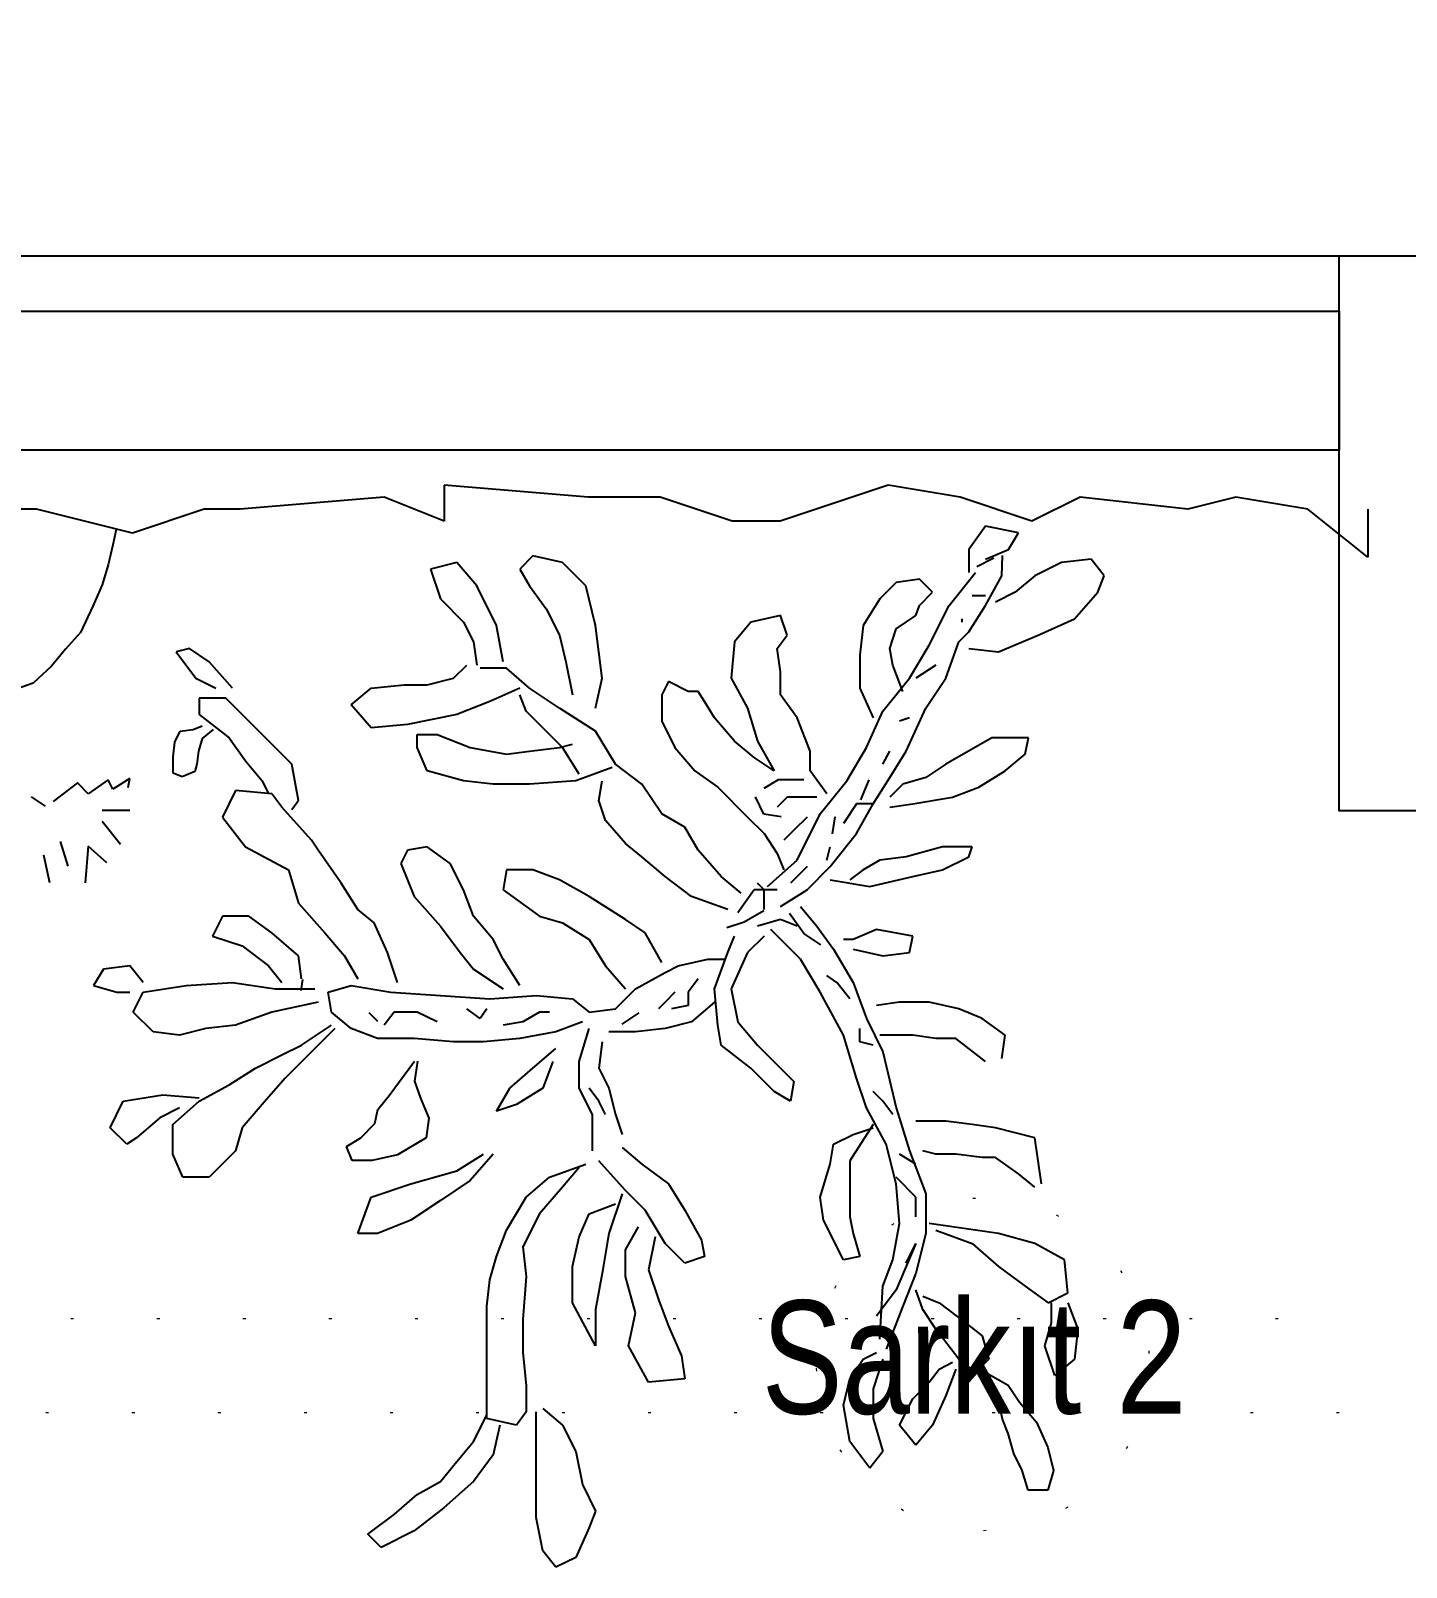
# Model space of a CAD drawing. Header units: millimetres. Extents: x 7687 to 15428, y -715 to 4028.
# Drawn here: x 8505.8 to 8555.4, y 1043.9 to 1099.2 of the extents above; entities that cross this region are included whole.
import ezdxf

# ---------------------------------------------------------------- set-up
doc = ezdxf.new("R2010")
doc.units = ezdxf.units.MM
for name, pattern in [('14.022_CEKIRDEKLER_SAFTLAR_+51.00$0$ACAD_ISO07W100', [3, 0, -3]), ('ACAD_ISO07W100', [3, 0, -3]), ('CONTINUA', [0])]:
    doc.linetypes.add(name, pattern=pattern)
doc.layers.add('0-MOBIL', color=3, linetype='CONTINUA')
doc.layers.add('YAZI', color=121, linetype='Continuous')
doc.layers.add('Sarkıt Ayd.', color=50, linetype='ACAD_ISO07W100', lineweight=0)
doc.styles.add('OTEL AKSARAY', font='', dxfattribs={"width": 0.8})
doc.styles.get('OTEL AKSARAY').set_extended_font_data('FrankRuehl')

# ---------------------------------------------------------------- blocks, each defined once
blk = doc.blocks.new('fdgfff')
at = {"color": 67, "true_color": 0x727430}
for p, q in [((50510.8731, 5720.984), (50510.8837, 5721.008)), ((50510.8837, 5721.008), (50510.8997, 5721.016)), ((50510.8997, 5721.016), (50510.9103, 5721.0026)), ((50510.9103, 5721.0026), (50510.9156, 5720.976)), ((50511.014, 5720.9867), (50511.0406, 5721)), ((50511.0406, 5721), (50511.0513, 5720.9893)), ((50510.8678, 5720.9707), (50510.8731, 5720.984)), ((50510.9901, 5720.968), (50511.014, 5720.9867)), ((50511.0513, 5720.9893), (50511.03, 5720.9734)), ((50510.8784, 5720.9494), (50510.8678, 5720.9707)), ((50510.9156, 5720.976), (50510.9156, 5720.9574)), ((50510.9662, 5720.9468), (50510.9901, 5720.968)), ((50511.03, 5720.9734), (50511.0114, 5720.9574)), ((50510.9156, 5720.9574), (50510.9156, 5720.9361)), ((50511.0114, 5720.9574), (50510.9928, 5720.9468)), ((50510.499, 5720.9379), (50510.5036, 5720.9539)), ((50510.5036, 5720.9539), (50510.5196, 5720.9539)), ((50510.5196, 5720.9539), (50510.5242, 5720.9379)), ((50510.8837, 5720.9228), (50510.8784, 5720.9494)), ((50510.9502, 5720.9255), (50510.9662, 5720.9468)), ((50510.9928, 5720.9468), (50510.9795, 5720.9308)), ((50510.5036, 5720.9196), (50510.499, 5720.9379)), ((50510.5242, 5720.9379), (50510.531, 5720.9242)), ((50510.6364, 5720.9228), (50510.647, 5720.9361)), ((50510.647, 5720.9361), (50510.663, 5720.9148)), ((50510.9156, 5720.9361), (50510.9156, 5720.9122)), ((50510.9795, 5720.9308), (50510.9662, 5720.9148)), ((50510.5127, 5720.899), (50510.5036, 5720.9196)), ((50510.531, 5720.9242), (50510.5356, 5720.9081)), ((50510.6443, 5720.8962), (50510.6364, 5720.9228)), ((50510.8944, 5720.9015), (50510.8837, 5720.9228)), ((50510.9449, 5720.9015), (50510.9502, 5720.9255)), ((50510.5356, 5720.9081), (50510.5402, 5720.8967)), ((50510.5965, 5720.9015), (50510.6098, 5720.9175)), ((50510.6098, 5720.9175), (50510.6231, 5720.9015)), ((50510.663, 5720.9148), (50510.6683, 5720.8855)), ((50510.9156, 5720.9122), (50510.9156, 5720.8909)), ((50510.9662, 5720.9148), (50510.9555, 5720.8935)), ((50510.5265, 5720.883), (50510.5127, 5720.899)), ((50510.5402, 5720.8967), (50510.5425, 5720.8853)), ((50510.5858, 5720.8776), (50510.5965, 5720.9015)), ((50510.6231, 5720.9015), (50510.6124, 5720.8802)), ((50510.6443, 5720.8722), (50510.6443, 5720.8962)), ((50510.9103, 5720.8882), (50510.8944, 5720.9015)), ((50510.9236, 5720.8909), (50510.9316, 5720.9015)), ((50510.9316, 5720.9015), (50510.9555, 5720.8962)), ((50510.9555, 5720.8962), (50510.9555, 5720.8696)), ((50510.5356, 5720.8692), (50510.5265, 5720.883)), ((50510.5425, 5720.8853), (50510.547, 5720.8738)), ((50510.6683, 5720.8855), (50510.663, 5720.8642)), ((50510.9236, 5720.8696), (50510.9236, 5720.8909)), ((50510.5516, 5720.8601), (50510.5356, 5720.8692)), ((50510.547, 5720.8738), (50510.5493, 5720.8692)), ((50510.5778, 5720.8563), (50510.5858, 5720.8776)), ((50510.6124, 5720.8802), (50510.5991, 5720.8669)), ((50510.6364, 5720.8483), (50510.6443, 5720.8722)), ((50510.9263, 5720.843), (50510.9236, 5720.8696)), ((50510.9555, 5720.8696), (50510.9555, 5720.8403)), ((50510.4821, 5720.8483), (50510.498, 5720.8616)), ((50510.498, 5720.8616), (50510.506, 5720.8376)), ((50510.5512, 5720.8483), (50510.5619, 5720.8589)), ((50510.5619, 5720.8589), (50510.5752, 5720.8483)), ((50510.5911, 5720.8563), (50510.5805, 5720.8509)), ((50510.5991, 5720.8669), (50510.5911, 5720.8563)), ((50510.663, 5720.8642), (50510.6523, 5720.8483)), ((50510.7959, 5720.8642), (50510.8252, 5720.8669)), ((50510.7986, 5720.8456), (50510.7959, 5720.8642)), ((50510.8252, 5720.8669), (50510.8412, 5720.8376)), ((50510.4794, 5720.8243), (50510.4821, 5720.8483)), ((50510.5566, 5720.8296), (50510.5512, 5720.8483)), ((50510.5752, 5720.8483), (50510.5938, 5720.8243)), ((50510.6523, 5720.8483), (50510.6417, 5720.843)), ((50510.8092, 5720.8217), (50510.7986, 5720.8456)), ((50510.506, 5720.8376), (50510.5007, 5720.819)), ((50510.6204, 5720.8057), (50510.6337, 5720.8403)), ((50510.639, 5720.8323), (50510.6364, 5720.7897)), ((50510.8412, 5720.8376), (50510.8358, 5720.811)), ((50510.8678, 5720.8376), (50510.8864, 5720.803)), ((50510.8678, 5720.8084), (50510.8678, 5720.8376)), ((50510.9263, 5720.8163), (50510.9263, 5720.843)), ((50510.9555, 5720.8403), (50510.9555, 5720.8057)), ((50510.4874, 5720.803), (50510.4794, 5720.8243)), ((50510.5007, 5720.819), (50510.5007, 5720.803)), ((50510.5699, 5720.819), (50510.5566, 5720.8296)), ((50510.5911, 5720.803), (50510.5699, 5720.819)), ((50510.5938, 5720.8243), (50510.6044, 5720.8084)), ((50510.8172, 5720.8004), (50510.8092, 5720.8217)), ((50510.6044, 5720.8084), (50510.6098, 5720.7924)), ((50510.6257, 5720.7924), (50510.6417, 5720.8137)), ((50510.8358, 5720.811), (50510.8438, 5720.7817)), ((50510.8624, 5720.7791), (50510.8678, 5720.8084)), ((50510.9236, 5720.7817), (50510.9263, 5720.8163)), ((50510.5034, 5720.803), (50510.4874, 5720.795)), ((50510.4874, 5720.795), (50510.4901, 5720.7684)), ((50510.522, 5720.7897), (50510.5034, 5720.803)), ((50510.6044, 5720.7977), (50510.5911, 5720.803)), ((50510.6098, 5720.7791), (50510.6204, 5720.8057)), ((50510.8252, 5720.7764), (50510.8172, 5720.8004)), ((50510.8864, 5720.803), (50510.8864, 5720.7738)), ((50510.9555, 5720.8057), (50510.9529, 5720.7844)), ((50510.5433, 5720.7738), (50510.522, 5720.7897)), ((50510.6098, 5720.7551), (50510.6257, 5720.7924)), ((50510.6364, 5720.7897), (50510.6284, 5720.7684)), ((50510.8438, 5720.7817), (50510.8438, 5720.7604)), ((50510.9263, 5720.7578), (50510.9236, 5720.7817)), ((50510.9529, 5720.7844), (50510.9475, 5720.7658)), ((50510.5645, 5720.7551), (50510.5433, 5720.7738)), ((50510.6018, 5720.7471), (50510.6098, 5720.7791)), ((50510.6177, 5720.7711), (50510.6098, 5720.7551)), ((50510.78, 5720.7658), (50510.7959, 5720.7711)), ((50510.7959, 5720.7711), (50510.8119, 5720.7551)), ((50510.8199, 5720.7498), (50510.8252, 5720.7764)), ((50510.8571, 5720.7471), (50510.8624, 5720.7791)), ((50510.8864, 5720.7738), (50510.8811, 5720.7498)), ((50510.4901, 5720.7684), (50510.514, 5720.7551)), ((50510.6284, 5720.7684), (50510.6231, 5720.7392)), ((50510.655, 5720.7658), (50510.6683, 5720.7684)), ((50510.6603, 5720.7471), (50510.655, 5720.7658)), ((50510.6683, 5720.7684), (50510.6842, 5720.7365)), ((50510.7826, 5720.7525), (50510.78, 5720.7658)), ((50510.8438, 5720.7604), (50510.8332, 5720.7418)), ((50510.913, 5720.7312), (50510.9263, 5720.7578)), ((50510.9475, 5720.7658), (50510.9396, 5720.7445)), ((50510.514, 5720.7551), (50510.5433, 5720.7471)), ((50510.5433, 5720.7471), (50510.5619, 5720.7445)), ((50510.5619, 5720.7445), (50510.5991, 5720.7392)), ((50510.5938, 5720.7445), (50510.5645, 5720.7551)), ((50510.6018, 5720.7152), (50510.6018, 5720.7471)), ((50510.663, 5720.7338), (50510.6603, 5720.7471)), ((50510.7959, 5720.7285), (50510.7826, 5720.7525)), ((50510.8119, 5720.7551), (50510.8279, 5720.7285)), ((50510.8465, 5720.7152), (50510.8571, 5720.7471)), ((50510.8811, 5720.7498), (50510.8731, 5720.7312)), ((50510.9396, 5720.7445), (50510.9236, 5720.7179)), ((50511.0167, 5720.7365), (50511.0433, 5720.7471)), ((50511.0433, 5720.7471), (50511.0593, 5720.7471)), ((50511.0593, 5720.7471), (50511.0486, 5720.7179)), ((50510.6098, 5720.7338), (50510.6098, 5720.7179)), ((50510.6231, 5720.7392), (50510.6257, 5720.7072)), ((50510.663, 5720.7046), (50510.663, 5720.7338)), ((50510.6842, 5720.7365), (50510.6869, 5720.7179)), ((50510.9928, 5720.7205), (50511.0167, 5720.7365)), ((50510.8092, 5720.7072), (50510.7959, 5720.7285)), ((50510.8279, 5720.7285), (50510.8438, 5720.7125)), ((50510.8731, 5720.7312), (50510.8518, 5720.7232)), ((50510.8944, 5720.7099), (50510.913, 5720.7312)), ((50510.9688, 5720.7046), (50510.9928, 5720.7205)), ((50510.514, 5720.7099), (50510.5273, 5720.6992)), ((50510.6151, 5720.6806), (50510.6018, 5720.7152)), ((50510.6098, 5720.7179), (50510.6257, 5720.7019)), ((50510.6869, 5720.7179), (50510.6789, 5720.6912)), ((50510.8438, 5720.7125), (50510.8651, 5720.6886)), ((50510.8811, 5720.6939), (50510.8944, 5720.7099)), ((50510.9236, 5720.7179), (50510.905, 5720.7019)), ((50511.0486, 5720.7179), (50511.0167, 5720.7072)), ((50510.5087, 5720.7072), (50510.514, 5720.67)), ((50510.5273, 5720.6992), (50510.5459, 5720.6859)), ((50510.6257, 5720.7072), (50510.6337, 5720.6753)), ((50510.663, 5720.6886), (50510.663, 5720.7046)), ((50510.8305, 5720.6912), (50510.8092, 5720.7072)), ((50510.905, 5720.7019), (50510.8757, 5720.6912)), ((50510.9502, 5720.6833), (50510.9688, 5720.7046)), ((50510.9795, 5720.6966), (50510.9582, 5720.6833)), ((50511.0167, 5720.7072), (50510.9795, 5720.6966)), ((50511.1577, 5720.6806), (50511.1789, 5720.7019)), ((50511.1789, 5720.7019), (50511.2002, 5720.7019)), ((50511.2002, 5720.7019), (50511.2082, 5720.6833)), ((50510.5459, 5720.6859), (50510.5566, 5720.6859)), ((50510.5566, 5720.6859), (50510.5778, 5720.6833)), ((50510.5778, 5720.6833), (50510.5938, 5720.6833)), ((50510.5938, 5720.6833), (50510.6044, 5720.6806)), ((50510.6098, 5720.6912), (50510.6231, 5720.6833)), ((50510.6443, 5720.6593), (50510.663, 5720.6886)), ((50510.6789, 5720.6912), (50510.6763, 5720.6753)), ((50510.8465, 5720.6779), (50510.8305, 5720.6912)), ((50511.0043, 5720.6702), (50511.0272, 5720.6839)), ((50511.0272, 5720.6839), (50511.0478, 5720.6885)), ((50511.0478, 5720.6885), (50511.0638, 5720.6885)), ((50511.0638, 5720.6885), (50511.0684, 5720.6771)), ((50511.2082, 5720.6833), (50511.2082, 5720.6593)), ((50510.6257, 5720.646), (50510.6151, 5720.6806)), ((50510.6337, 5720.6753), (50510.6497, 5720.646)), ((50510.6763, 5720.6753), (50510.6603, 5720.6673)), ((50510.8704, 5720.6806), (50510.8704, 5720.6513)), ((50511.0021, 5720.6542), (50511.0043, 5720.6702)), ((50511.0569, 5720.6702), (50511.0455, 5720.6587)), ((50511.0684, 5720.6771), (50511.0569, 5720.6702)), ((50511.1523, 5720.662), (50511.1577, 5720.6806)), ((50511.2375, 5720.67), (50511.2454, 5720.6753)), ((50511.2454, 5720.6753), (50511.2587, 5720.662)), ((50510.514, 5720.67), (50510.5459, 5720.662)), ((50510.5459, 5720.662), (50510.5645, 5720.6593)), ((50510.5645, 5720.6593), (50510.5858, 5720.6566)), ((50510.6603, 5720.6673), (50510.6443, 5720.662)), ((50510.8518, 5720.6513), (50510.8465, 5720.6673)), ((50511.0455, 5720.6587), (50511.0432, 5720.6473)), ((50511.1364, 5720.6433), (50511.1523, 5720.662)), ((50511.2082, 5720.6593), (50511.1869, 5720.6407)), ((50511.2188, 5720.654), (50511.2375, 5720.67)), ((50511.2587, 5720.662), (50511.2481, 5720.6407)), ((50510.5858, 5720.6566), (50510.6098, 5720.6566)), ((50510.6364, 5720.6008), (50510.6257, 5720.646)), ((50510.6284, 5720.6513), (50510.6364, 5720.6407)), ((50510.6497, 5720.646), (50510.6576, 5720.622)), ((50510.8571, 5720.63), (50510.8518, 5720.6513)), ((50510.8598, 5720.6513), (50510.8651, 5720.6407)), ((50510.8704, 5720.6513), (50510.8811, 5720.63)), ((50510.9316, 5720.6433), (50510.9475, 5720.6487)), ((50510.9475, 5720.6487), (50510.9369, 5720.63)), ((50511.0089, 5720.6382), (50511.0021, 5720.6542)), ((50511.0432, 5720.6473), (50511.0341, 5720.6359)), ((50511.2029, 5720.646), (50511.2188, 5720.654)), ((50510.6364, 5720.6407), (50510.6443, 5720.6327)), ((50510.7082, 5720.6247), (50510.7108, 5720.6407)), ((50510.7108, 5720.6407), (50510.7241, 5720.6327)), ((50510.8651, 5720.6407), (50510.8731, 5720.63)), ((50510.9103, 5720.63), (50510.9316, 5720.6433)), ((50511.0135, 5720.6244), (50511.0089, 5720.6382)), ((50511.0341, 5720.6359), (50511.0135, 5720.6084)), ((50511.1178, 5720.622), (50511.1364, 5720.6433)), ((50511.1869, 5720.6407), (50511.163, 5720.6274)), ((50511.2162, 5720.6354), (50511.1869, 5720.638)), ((50511.2481, 5720.6407), (50511.2162, 5720.6354)), ((50510.6576, 5720.622), (50510.6683, 5720.5874)), ((50510.7188, 5720.6141), (50510.7082, 5720.6247)), ((50510.7241, 5720.6327), (50510.7427, 5720.6141)), ((50510.8651, 5720.6141), (50510.8571, 5720.63)), ((50510.8811, 5720.63), (50510.8811, 5720.6087)), ((50510.9023, 5720.6087), (50510.9103, 5720.63)), ((50510.9369, 5720.63), (50510.9183, 5720.6141)), ((50511.0112, 5720.6084), (50511.0135, 5720.6244)), ((50511.0965, 5720.6008), (50511.1178, 5720.622)), ((50511.163, 5720.6274), (50511.1417, 5720.6141)), ((50510.5539, 5720.6087), (50510.5778, 5720.5901)), ((50510.7374, 5720.5954), (50510.7188, 5720.6141)), ((50510.7427, 5720.6141), (50510.7667, 5720.5954)), ((50510.8624, 5720.5928), (50510.8651, 5720.6141)), ((50510.8811, 5720.6087), (50510.8731, 5720.5821)), ((50510.9183, 5720.6141), (50510.8997, 5720.5981)), ((50511.1417, 5720.6141), (50511.1204, 5720.6034)), ((50510.5406, 5720.6061), (50510.5379, 5720.5874)), ((50510.6497, 5720.5741), (50510.6364, 5720.6008)), ((50511.0779, 5720.5821), (50511.0965, 5720.6008)), ((50511.1204, 5720.6034), (50511.1045, 5720.5954)), ((50510.5379, 5720.5874), (50510.5566, 5720.5741)), ((50510.5778, 5720.5901), (50510.5938, 5720.5901)), ((50510.5938, 5720.5901), (50510.6124, 5720.5874)), ((50510.6124, 5720.5874), (50510.639, 5720.5874)), ((50510.6443, 5720.5954), (50510.655, 5720.5928)), ((50510.655, 5720.5928), (50510.655, 5720.5821)), ((50510.6683, 5720.5874), (50510.6869, 5720.5528)), ((50510.7534, 5720.5768), (50510.7374, 5720.5954)), ((50510.7667, 5720.5954), (50510.7693, 5720.5795)), ((50510.8119, 5720.5821), (50510.8358, 5720.5848)), ((50510.8358, 5720.5848), (50510.8571, 5720.5848)), ((50510.8784, 5720.5768), (50510.8997, 5720.5848)), ((50510.8997, 5720.5848), (50510.9289, 5720.5901)), ((50510.9289, 5720.5901), (50510.9582, 5720.5928)), ((50510.9582, 5720.5928), (50510.9821, 5720.5928)), ((50510.9821, 5720.5928), (50511.014, 5720.5901)), ((50511.014, 5720.5901), (50511.0433, 5720.5901)), ((50511.0433, 5720.5901), (50511.0646, 5720.5821)), ((50511.1045, 5720.5954), (50511.0805, 5720.5795)), ((50511.1816, 5720.5821), (50511.2029, 5720.5874)), ((50511.2029, 5720.5874), (50511.2242, 5720.5848)), ((50511.2242, 5720.5848), (50511.2401, 5720.5688)), ((50510.5566, 5720.5741), (50510.5752, 5720.5662)), ((50510.6603, 5720.5449), (50510.6497, 5720.5741)), ((50510.7587, 5720.5502), (50510.7534, 5720.5768)), ((50510.7693, 5720.5795), (50510.772, 5720.5502)), ((50510.772, 5720.5608), (50510.7906, 5720.5768)), ((50510.7906, 5720.5768), (50510.8119, 5720.5821)), ((50510.8329, 5720.5695), (50510.8466, 5720.5787)), ((50510.913, 5720.5688), (50510.9263, 5720.5768)), ((50510.9263, 5720.5768), (50510.9422, 5720.5795)), ((50510.9555, 5720.5662), (50510.9608, 5720.5741)), ((50510.9608, 5720.5741), (50510.9715, 5720.5662)), ((50510.9954, 5720.5768), (50511.0114, 5720.5688)), ((50511.03, 5720.5688), (50511.038, 5720.5795)), ((50511.0432, 5720.5764), (50511.0501, 5720.5695)), ((50511.0646, 5720.5821), (50511.0805, 5720.5688)), ((50511.1284, 5720.5688), (50511.1577, 5720.5795)), ((50511.1577, 5720.5795), (50511.1816, 5720.5821)), ((50510.5752, 5720.5662), (50510.5991, 5720.5608)), ((50510.5991, 5720.5608), (50510.6231, 5720.5608)), ((50510.6231, 5720.5608), (50510.6417, 5720.5635)), ((50510.7933, 5720.5635), (50510.8066, 5720.5662)), ((50510.7933, 5720.5528), (50510.7933, 5720.5635)), ((50510.8039, 5720.5528), (50510.8119, 5720.5608)), ((50510.8119, 5720.5608), (50510.8172, 5720.5662)), ((50510.8518, 5720.5662), (50510.8358, 5720.5502)), ((50510.8731, 5720.5688), (50510.8518, 5720.5662)), ((50510.8864, 5720.5582), (50510.8731, 5720.5688)), ((50510.905, 5720.5688), (50510.913, 5720.5688)), ((50511.0114, 5720.5688), (50511.03, 5720.5688)), ((50511.0805, 5720.5688), (50511.0832, 5720.5528)), ((50511.0912, 5720.5608), (50511.1284, 5720.5688)), ((50511.2401, 5720.5688), (50511.2321, 5720.5528)), ((50510.663, 5720.5582), (50510.6736, 5720.5449)), ((50510.6869, 5720.5528), (50510.7029, 5720.5262)), ((50510.7454, 5720.5209), (50510.7587, 5720.5502)), ((50510.772, 5720.5502), (50510.7614, 5720.5209)), ((50510.7853, 5720.5422), (50510.7933, 5720.5528)), ((50510.8358, 5720.5502), (50510.8119, 5720.5369)), ((50510.8598, 5720.5316), (50510.8438, 5720.5502)), ((50510.9156, 5720.5555), (50510.8864, 5720.5582)), ((50510.9529, 5720.5582), (50510.9156, 5720.5555)), ((50510.9289, 5720.5475), (50510.9422, 5720.5262)), ((50510.9662, 5720.5342), (50510.9422, 5720.5502)), ((50510.9928, 5720.5555), (50510.9529, 5720.5582)), ((50511.0327, 5720.5528), (50510.9928, 5720.5555)), ((50511.0646, 5720.5475), (50511.0327, 5720.5528)), ((50511.0832, 5720.5528), (50511.0646, 5720.5475)), ((50511.1258, 5720.5502), (50511.0938, 5720.5502)), ((50511.1037, 5720.5427), (50511.1051, 5720.5515)), ((50511.1603, 5720.5449), (50511.1258, 5720.5502)), ((50511.1976, 5720.5475), (50511.1603, 5720.5449)), ((50511.2321, 5720.5528), (50511.1976, 5720.5475)), ((50511.2534, 5720.5528), (50511.2428, 5720.5528)), ((50511.272, 5720.5475), (50511.2534, 5720.5528)), ((50511.2641, 5720.5342), (50511.272, 5720.5475)), ((50510.6763, 5720.5183), (50510.6603, 5720.5449)), ((50510.6736, 5720.5449), (50510.6816, 5720.5395)), ((50510.8119, 5720.5369), (50510.8013, 5720.5316)), ((50510.9768, 5720.5209), (50510.9662, 5720.5342)), ((50511.0273, 5720.5449), (50511.0353, 5720.5209)), ((50511.0699, 5720.5236), (50511.0593, 5720.5422)), ((50511.1045, 5720.5422), (50511.1071, 5720.5236)), ((50511.1311, 5720.5316), (50511.1204, 5720.5449)), ((50511.2321, 5720.5449), (50511.2428, 5720.5316)), ((50511.2428, 5720.5316), (50511.2641, 5720.5342)), ((50510.6364, 5720.5236), (50510.6151, 5720.5209)), ((50510.6603, 5720.5183), (50510.6364, 5720.5236)), ((50510.7029, 5720.5262), (50510.7268, 5720.5023)), ((50510.7773, 5720.5262), (50510.764, 5720.5262)), ((50510.8013, 5720.5316), (50510.7773, 5720.5262)), ((50510.8146, 5720.5289), (50510.8279, 5720.5049)), ((50510.8731, 5720.5103), (50510.8598, 5720.5316)), ((50510.9422, 5720.5262), (50510.9502, 5720.5103)), ((50511.0859, 5720.5049), (50511.0699, 5720.5236)), ((50511.1071, 5720.5236), (50511.1284, 5720.5049)), ((50511.1523, 5720.5156), (50511.1311, 5720.5316)), ((50510.6151, 5720.5209), (50510.6124, 5720.5076)), ((50510.6417, 5720.5023), (50510.6603, 5720.5103)), ((50510.6603, 5720.5103), (50510.6683, 5720.5103)), ((50510.6896, 5720.4996), (50510.6763, 5720.5183)), ((50510.6865, 5720.5146), (50510.7002, 5720.5055)), ((50510.7321, 5720.5076), (50510.7454, 5720.5209)), ((50510.7614, 5720.5209), (50510.756, 5720.5076)), ((50510.8944, 5720.497), (50510.8731, 5720.5103)), ((50510.9502, 5720.5103), (50510.9662, 5720.4916)), ((50510.9928, 5720.4996), (50510.9768, 5720.5209)), ((50511.0353, 5720.5209), (50511.046, 5720.497)), ((50511.1763, 5720.5076), (50511.1523, 5720.5156)), ((50510.6124, 5720.5076), (50510.6417, 5720.5023)), ((50510.7029, 5720.4837), (50510.6896, 5720.4996)), ((50510.7002, 5720.5055), (50510.7117, 5720.4894)), ((50510.7055, 5720.4996), (50510.7188, 5720.4943)), ((50510.7188, 5720.4943), (50510.7374, 5720.4996)), ((50510.7483, 5720.4963), (50510.762, 5720.5009)), ((50510.8279, 5720.5049), (50510.8438, 5720.4943)), ((50510.913, 5720.4916), (50510.8944, 5720.497)), ((50511.014, 5720.4757), (50510.9928, 5720.4996)), ((50511.046, 5720.497), (50511.0593, 5720.4863)), ((50511.1071, 5720.481), (50511.0859, 5720.5049)), ((50511.1284, 5720.5049), (50511.147, 5720.4916)), ((50511.1683, 5720.4916), (50511.1763, 5720.5076)), ((50510.7321, 5720.4863), (50510.7321, 5720.4703)), ((50510.7323, 5720.4872), (50510.7483, 5720.4963)), ((50510.7401, 5720.4703), (50510.7534, 5720.489)), ((50510.7614, 5720.4863), (50510.7906, 5720.4757)), ((50510.8438, 5720.4943), (50510.8731, 5720.4757)), ((50510.9422, 5720.4703), (50510.913, 5720.4916)), ((50510.9662, 5720.4916), (50510.9741, 5720.4703)), ((50511.0593, 5720.4863), (50511.0726, 5720.465)), ((50511.147, 5720.4916), (50511.1683, 5720.4916)), ((50510.7188, 5720.4837), (50510.6975, 5720.4703)), ((50510.7507, 5720.473), (50510.7667, 5720.4597)), ((50510.7906, 5720.4757), (50510.8119, 5720.4597)), ((50510.8731, 5720.4757), (50510.897, 5720.4624)), ((50511.0247, 5720.4491), (50511.014, 5720.4757)), ((50511.1151, 5720.4544), (50511.1071, 5720.481)), ((50510.647, 5720.4677), (50510.6124, 5720.4597)), ((50510.6789, 5720.4624), (50510.647, 5720.4677)), ((50510.6523, 5720.4544), (50510.663, 5720.4624)), ((50510.6975, 5720.4703), (50510.6789, 5720.4517)), ((50510.6975, 5720.4517), (50510.7108, 5720.465)), ((50510.7294, 5720.4677), (50510.7055, 5720.4464)), ((50510.7215, 5720.4703), (50510.7401, 5720.4703)), ((50510.7321, 5720.4703), (50510.7374, 5720.465)), ((50510.897, 5720.4624), (50510.9183, 5720.4544)), ((50510.9396, 5720.4544), (50510.9422, 5720.4703)), ((50510.9741, 5720.4703), (50510.9848, 5720.4491)), ((50511.0726, 5720.465), (50511.0912, 5720.4384)), ((50511.2763, 5720.4351), (50511.2788, 5720.4648)), ((50511.3072, 5720.4648), (50511.3122, 5720.4425)), ((50510.5885, 5720.4544), (50510.5672, 5720.4437)), ((50510.6124, 5720.4597), (50510.5885, 5720.4544)), ((50510.639, 5720.4464), (50510.6523, 5720.4544)), ((50510.6789, 5720.4517), (50510.6576, 5720.4251)), ((50510.7215, 5720.4411), (50510.7161, 5720.4544)), ((50510.7667, 5720.4597), (50510.7853, 5720.4384)), ((50510.8119, 5720.4597), (50510.8305, 5720.4437)), ((50510.9183, 5720.4544), (50510.9396, 5720.4544)), ((50510.9848, 5720.4491), (50511.0034, 5720.4357)), ((50511.0194, 5720.4384), (50511.0247, 5720.4491)), ((50511.1497, 5720.4357), (50511.1151, 5720.4544)), ((50511.2615, 5720.4487), (50511.2763, 5720.4351)), ((50511.2924, 5720.4512), (50511.2986, 5720.4314)), ((50510.5672, 5720.4437), (50510.5645, 5720.4357)), ((50510.5645, 5720.4357), (50510.5885, 5720.4357)), ((50510.5885, 5720.4357), (50510.6177, 5720.4437)), ((50510.6177, 5720.4437), (50510.639, 5720.4464)), ((50510.6816, 5720.4464), (50510.6789, 5720.4357)), ((50510.7055, 5720.4464), (50510.6869, 5720.4091)), ((50510.7321, 5720.4251), (50510.7215, 5720.4411)), ((50510.7853, 5720.4384), (50510.7959, 5720.4198)), ((50510.8305, 5720.4437), (50510.8438, 5720.4331)), ((50511.0034, 5720.4357), (50511.0194, 5720.4384)), ((50511.0912, 5720.4384), (50511.0965, 5720.4304)), ((50511.1683, 5720.4118), (50511.1497, 5720.4357)), ((50510.6576, 5720.4251), (50510.6443, 5720.4011)), ((50510.6751, 5720.4116), (50510.6774, 5720.4254)), ((50510.7082, 5720.4224), (50510.7161, 5720.4304)), ((50510.7454, 5720.4118), (50510.7321, 5720.4251)), ((50510.8438, 5720.4331), (50510.8598, 5720.4145)), ((50511.0965, 5720.4304), (50511.1204, 5720.4038)), ((50511.2503, 5720.4338), (50511.2652, 5720.4153)), ((50510.6576, 5720.4011), (50510.6683, 5720.4171)), ((50510.6975, 5720.4118), (50510.7082, 5720.4224)), ((50510.7185, 5720.4116), (50510.7323, 5720.4094)), ((50510.7693, 5720.3878), (50510.7454, 5720.4118)), ((50510.7959, 5720.4198), (50510.8146, 5720.4091)), ((50510.8598, 5720.4145), (50510.8651, 5720.3985)), ((50511.1577, 5720.3905), (50511.1683, 5720.4118)), ((50510.6124, 5720.4011), (50510.5805, 5720.3958)), ((50510.631, 5720.4038), (50510.6124, 5720.4011)), ((50510.6443, 5720.4011), (50510.631, 5720.3799)), ((50510.6443, 5720.4011), (50510.6576, 5720.4011)), ((50510.6477, 5720.3819), (50510.6545, 5720.3979)), ((50510.6869, 5720.4091), (50510.6656, 5720.3825)), ((50510.7135, 5720.3958), (50510.7215, 5720.4038)), ((50510.7323, 5720.4094), (50510.7391, 5720.3956)), ((50510.8146, 5720.4091), (50510.8305, 5720.3852)), ((50510.8651, 5720.3985), (50510.8624, 5720.3825)), ((50511.1071, 5720.3985), (50511.1081, 5720.4)), ((50511.1071, 5720.3985), (50511.1125, 5720.3692)), ((50511.1081, 5720.4), (50511.1125, 5720.4059)), ((50511.1204, 5720.4038), (50511.1284, 5720.3932)), ((50511.2429, 5720.4066), (50511.2652, 5720.4066)), ((50511.285, 5720.3843), (50511.3047, 5720.3992)), ((50511.3109, 5720.4029), (50511.3221, 5720.3955)), ((50510.5592, 5720.3878), (50510.5379, 5720.3745)), ((50510.5805, 5720.3958), (50510.5592, 5720.3878)), ((50510.6204, 5720.3852), (50510.631, 5720.3958)), ((50510.6816, 5720.3932), (50510.6949, 5720.3745)), ((50510.6896, 5720.3958), (50510.7135, 5720.3958)), ((50510.7208, 5720.3819), (50510.7323, 5720.3888)), ((50510.788, 5720.3745), (50510.7693, 5720.3878)), ((50511.1284, 5720.3932), (50511.1577, 5720.3905)), ((50511.1364, 5720.3825), (50511.1311, 5720.3932)), ((50511.2429, 5720.3806), (50511.2565, 5720.3893)), ((50511.2441, 5720.388), (50511.2429, 5720.3806)), ((50511.2565, 5720.3893), (50511.2602, 5720.3819)), ((50511.2602, 5720.3819), (50511.2763, 5720.393)), ((50511.2763, 5720.393), (50511.285, 5720.3843)), ((50510.5379, 5720.3745), (50510.522, 5720.3612)), ((50510.5858, 5720.3692), (50510.6018, 5720.3799)), ((50510.6018, 5720.3799), (50510.6204, 5720.3852)), ((50510.631, 5720.3799), (50510.6177, 5720.3586)), ((50510.6656, 5720.3825), (50510.6497, 5720.3559)), ((50510.6949, 5720.3745), (50510.6949, 5720.3586)), ((50510.7002, 5720.3819), (50510.7208, 5720.3819)), ((50510.7241, 5720.3745), (50510.7401, 5720.3639)), ((50510.7374, 5720.3506), (50510.7241, 5720.3745)), ((50510.8039, 5720.3559), (50510.788, 5720.3745)), ((50510.8305, 5720.3852), (50510.8518, 5720.3692)), ((50510.8545, 5720.3719), (50510.8837, 5720.3825)), ((50510.8811, 5720.3772), (50510.8944, 5720.3559)), ((50510.8837, 5720.3825), (50510.921, 5720.3852)), ((50510.921, 5720.3852), (50510.9502, 5720.3852)), ((50510.9502, 5720.3852), (50510.9741, 5720.3825)), ((50510.9741, 5720.3825), (50511.0034, 5720.3745)), ((50511.0034, 5720.3745), (50511.0114, 5720.3559)), ((50511.1497, 5720.3665), (50511.1364, 5720.3825)), ((50511.1889, 5720.3691), (50511.1904, 5720.375)), ((50511.1904, 5720.375), (50511.2007, 5720.3794)), ((50511.2007, 5720.3794), (50511.208, 5720.3765)), ((50511.208, 5720.3765), (50511.208, 5720.3633)), ((50510.522, 5720.3612), (50510.5193, 5720.3479)), ((50510.5486, 5720.3479), (50510.5858, 5720.3692)), ((50510.6364, 5720.3692), (50510.631, 5720.3586)), ((50510.7401, 5720.3639), (50510.756, 5720.3506)), ((50510.8518, 5720.3692), (50510.8678, 5720.3426)), ((50510.9396, 5720.3612), (50510.921, 5720.3586)), ((50510.9688, 5720.3559), (50510.9396, 5720.3612)), ((50511.1125, 5720.3692), (50511.1337, 5720.3479)), ((50511.163, 5720.3479), (50511.1497, 5720.3665)), ((50511.1875, 5720.3588), (50511.1889, 5720.3691)), ((50511.208, 5720.3633), (50511.2066, 5720.3515)), ((50510.6177, 5720.3586), (50510.6018, 5720.324)), ((50510.6497, 5720.3559), (50510.6364, 5720.3266)), ((50510.6949, 5720.3586), (50510.7055, 5720.3319)), ((50510.7454, 5720.324), (50510.7374, 5720.3506)), ((50510.756, 5720.3506), (50510.772, 5720.3319)), ((50510.8146, 5720.3346), (50510.8039, 5720.3559)), ((50510.897, 5720.3559), (50510.8864, 5720.3532)), ((50510.8944, 5720.3559), (50510.9077, 5720.3426)), ((50510.921, 5720.3586), (50510.897, 5720.3559)), ((50510.9954, 5720.3453), (50510.9688, 5720.3559)), ((50511.0114, 5720.3559), (50511.0114, 5720.3453)), ((50511.1757, 5720.3412), (50511.1845, 5720.3485)), ((50511.1845, 5720.3485), (50511.1875, 5720.3588)), ((50511.2066, 5720.3515), (50511.2022, 5720.3427)), ((50510.5193, 5720.3479), (50510.5486, 5720.3479)), ((50510.8678, 5720.3426), (50510.897, 5720.324)), ((50510.9077, 5720.3426), (50510.9236, 5720.3266)), ((50510.9795, 5720.3293), (50511.0194, 5720.3373)), ((50511.0114, 5720.3453), (50510.9954, 5720.3453)), ((50511.0194, 5720.3373), (50511.0486, 5720.3399)), ((50511.0486, 5720.3399), (50511.0646, 5720.3213)), ((50511.1337, 5720.3479), (50511.1497, 5720.3319)), ((50511.1869, 5720.3293), (50511.163, 5720.3479)), ((50511.1919, 5720.3412), (50511.1845, 5720.3382)), ((50511.2022, 5720.3427), (50511.1919, 5720.3412)), ((50510.6018, 5720.324), (50510.5858, 5720.3)), ((50510.6151, 5720.3319), (50510.6231, 5720.3346)), ((50510.6364, 5720.3266), (50510.6151, 5720.3)), ((50510.655, 5720.308), (50510.6443, 5720.3319)), ((50510.7055, 5720.3319), (50510.7188, 5720.3133)), ((50510.7587, 5720.3), (50510.7454, 5720.324)), ((50510.772, 5720.3319), (50510.78, 5720.3186)), ((50510.8146, 5720.3133), (50510.8146, 5720.3346)), ((50510.8678, 5720.324), (50510.8624, 5720.3)), ((50510.897, 5720.324), (50510.921, 5720.308)), ((50510.9236, 5720.3266), (50510.9289, 5720.3133)), ((50510.9529, 5720.3186), (50510.9795, 5720.3293)), ((50511.1497, 5720.3319), (50511.1656, 5720.316)), ((50511.1869, 5720.316), (50511.1869, 5720.3293)), ((50510.7188, 5720.3133), (50510.7188, 5720.2947)), ((50510.78, 5720.3186), (50510.7853, 5720.3107)), ((50510.8092, 5720.3027), (50510.8146, 5720.3133)), ((50510.8917, 5720.2867), (50510.8864, 5720.3133)), ((50510.9289, 5720.308), (50510.9529, 5720.3186)), ((50511.0646, 5720.3213), (50511.0486, 5720.308)), ((50511.1656, 5720.316), (50511.1869, 5720.316)), ((50510.5858, 5720.3), (50510.5752, 5720.2707)), ((50510.5938, 5720.2894), (50510.6098, 5720.3)), ((50510.6151, 5720.3), (50510.5991, 5720.2734)), ((50510.6204, 5720.3107), (50510.6284, 5720.2894)), ((50510.655, 5720.2814), (50510.655, 5720.308)), ((50510.756, 5720.2707), (50510.7587, 5720.3)), ((50510.7853, 5720.3107), (50510.7933, 5720.3107)), ((50510.7933, 5720.3107), (50510.8092, 5720.3027)), ((50510.8624, 5720.3), (50510.8678, 5720.2574)), ((50510.921, 5720.308), (50510.9396, 5720.292)), ((50510.9821, 5720.3), (50510.9715, 5720.2894)), ((50511.0034, 5720.3053), (50510.9821, 5720.3)), ((50511.022, 5720.3053), (50511.0034, 5720.3053)), ((50511.0486, 5720.308), (50511.022, 5720.3053)), ((50511.1603, 5720.308), (50511.1789, 5720.2867)), ((50511.1896, 5720.3), (50511.1736, 5720.308)), ((50511.2055, 5720.2787), (50511.1896, 5720.3)), ((50511.306, 5720.2903), (50511.3208, 5720.3039)), ((50511.3208, 5720.3039), (50511.3381, 5720.3101)), ((50510.6284, 5720.2894), (50510.631, 5720.2761)), ((50510.7188, 5720.2947), (50510.7215, 5720.2761)), ((50510.897, 5720.2654), (50510.8917, 5720.2867)), ((50510.9396, 5720.292), (50510.9608, 5720.292)), ((50510.9422, 5720.2867), (50510.9475, 5720.2574)), ((50510.9662, 5720.2707), (50510.9635, 5720.2894)), ((50511.1789, 5720.2867), (50511.1949, 5720.2761)), ((50511.2948, 5720.2767), (50511.306, 5720.2903)), ((50510.5433, 5720.2787), (50510.5113, 5720.2654)), ((50510.5672, 5720.2761), (50510.5433, 5720.2787)), ((50510.631, 5720.2761), (50510.6257, 5720.2601)), ((50510.6523, 5720.2574), (50510.655, 5720.2814)), ((50510.7215, 5720.2761), (50510.7135, 5720.2654)), ((50511.1949, 5720.2761), (50511.2055, 5720.2787)), ((50511.2825, 5720.2631), (50511.2948, 5720.2767)), ((50510.5113, 5720.2654), (50510.4821, 5720.2521)), ((50510.5672, 5720.2627), (50510.5539, 5720.2415)), ((50510.5752, 5720.2707), (50510.5672, 5720.2627)), ((50510.5991, 5720.2734), (50510.5832, 5720.2415)), ((50510.7135, 5720.2654), (50510.7188, 5720.2494)), ((50510.7427, 5720.2548), (50510.756, 5720.2707)), ((50510.9077, 5720.2441), (50510.897, 5720.2654)), ((50510.9741, 5720.2548), (50510.9662, 5720.2707)), ((50511.2726, 5720.242), (50511.2825, 5720.2631)), ((50510.4821, 5720.2521), (50510.4635, 5720.2308)), ((50510.5725, 5720.2548), (50510.5725, 5720.2521)), ((50510.6098, 5720.2494), (50510.6071, 5720.2415)), ((50510.6257, 5720.2601), (50510.6098, 5720.2494)), ((50510.639, 5720.2361), (50510.6523, 5720.2574)), ((50510.7188, 5720.2494), (50510.7427, 5720.2548)), ((50510.8678, 5720.2574), (50510.8757, 5720.2255)), ((50510.9475, 5720.2574), (50510.9635, 5720.2255)), ((50510.9928, 5720.2361), (50510.9741, 5720.2548)), ((50510.53, 5720.2308), (50510.5459, 5720.2388)), ((50510.5539, 5720.2415), (50510.5406, 5720.2175)), ((50510.5832, 5720.2415), (50510.5619, 5720.2148)), ((50510.6071, 5720.2415), (50510.5965, 5720.2308)), ((50510.921, 5720.2255), (50510.9077, 5720.2441)), ((50511.2652, 5720.2247), (50511.2726, 5720.242)), ((50510.4635, 5720.2308), (50510.4582, 5720.2175)), ((50510.514, 5720.2175), (50510.53, 5720.2308)), ((50510.5539, 5720.2335), (50510.5645, 5720.2335)), ((50510.5965, 5720.2308), (50510.6071, 5720.2202)), ((50510.6257, 5720.2228), (50510.639, 5720.2361)), ((50510.8757, 5720.2255), (50510.8944, 5720.2069)), ((50510.9289, 5720.2122), (50510.921, 5720.2255)), ((50510.9635, 5720.2255), (50510.9795, 5720.2069)), ((50511.0007, 5720.2122), (50510.9928, 5720.2361)), ((50511.2602, 5720.2086), (50511.2652, 5720.2247)), ((50510.4582, 5720.2175), (50510.4688, 5720.2042)), ((50510.4927, 5720.2069), (50510.514, 5720.2175)), ((50510.5406, 5720.2175), (50510.5402, 5720.2012)), ((50510.5672, 5720.1962), (50510.5672, 5720.2148)), ((50510.6071, 5720.2202), (50510.6257, 5720.2228)), ((50510.2459, 5720.2025), (50510.2942, 5720.1638)), ((50510.2459, 5720.1638), (50510.2459, 5720.2025)), ((50510.4688, 5720.2042), (50510.4927, 5720.2069)), ((50510.5539, 5720.2042), (50510.5353, 5720.1962)), ((50510.547, 5720.2034), (50510.5608, 5720.2103)), ((50510.8944, 5720.2069), (50510.9183, 5720.2015)), ((50510.9183, 5720.2015), (50510.9289, 5720.2122)), ((50510.9795, 5720.2069), (50511.0007, 5720.2122)), ((50511.2565, 5720.1925), (50511.2602, 5720.2086)), ((50511.2601, 5720.2122), (50511.2601, 5720.2122)), ((50510.5353, 5720.1962), (50510.5273, 5720.1829)), ((50510.5539, 5720.1776), (50510.5672, 5720.1962)), ((50511.254, 5720.1802), (50511.2565, 5720.1925)), ((50510.5273, 5720.1829), (50510.5539, 5720.1776)), ((50511.1829, 5720.1638), (50511.2408, 5720.1832)), ((50511.2408, 5720.1832), (50511.3181, 5720.1638)), ((50510.2942, 5720.1638), (50510.3522, 5720.1542)), ((50510.3522, 5720.1542), (50510.3908, 5720.1638)), ((50510.3908, 5720.1638), (50510.4777, 5720.1542)), ((50510.4777, 5720.1542), (50510.5164, 5720.1735)), ((50510.5164, 5720.1735), (50510.5743, 5720.1542)), ((50510.6323, 5720.1445), (50510.7192, 5720.1735)), ((50510.7192, 5720.1735), (50510.7579, 5720.1735)), ((50510.7579, 5720.1735), (50510.8158, 5720.1542)), ((50510.9897, 5720.1735), (50511.038, 5720.1542)), ((50510.9897, 5720.1445), (50510.9897, 5720.1735)), ((50511.038, 5720.1542), (50511.1539, 5720.1638)), ((50511.1539, 5720.1638), (50511.1829, 5720.1638)), ((50511.3181, 5720.1638), (50511.3567, 5720.1638)), ((50510.5743, 5720.1542), (50510.6323, 5720.1445)), ((50510.8158, 5720.1542), (50510.8738, 5720.1542)), ((50510.8738, 5720.1542), (50510.9897, 5720.1445))]:
    blk.add_line(p, q, dxfattribs=at)
blk = doc.blocks.new('JNHKIEANHGOIREA')
at = {"layer": 'Sarkıt Ayd.', "linetype": '14.022_CEKIRDEKLER_SAFTLAR_+51.00$0$ACAD_ISO07W100'}
for p, q in [((47620.415, 4394.422), (47830.415, 4394.422)), ((47830.415, 4391.025), (47620.415, 4391.025))]:
    blk.add_line(p, q, dxfattribs=at)
blk.add_circle((47817.575, 4392.77), 6, dxfattribs=at)
at = {"layer": 'Sarkıt Ayd.', "insert": (47809.609, 4395.069), "char_height": 4.08, "attachment_point": 1, "style": 'OTEL AKSARAY'}
blk.add_mtext_dynamic_manual_height_columns('Sark{\\fArial|b0|i0|c162|p34;ıt 2}', width=49.57189, gutter_width=425, heights=[0], dxfattribs=at)

msp = doc.modelspace()

# ---------------------------------------------------------------- linework, layer by layer
at = {"color": 242, "true_color": 0xcd2027}
msp.add_lwpolyline([(10533.235, 1133.781), (8193.35, 1133.781), (8193.35, 1091.118), (9688.145, 1091.118)], dxfattribs=at)
at = {"layer": '0-MOBIL'}
for points in [[(8562.961, 1071.118), (8552.961, 1071.118), (8552.961, 1091.118), (8562.961, 1091.118)], [(8552.961, 1089.118), (8552.961, 1084.118), (8352.961, 1084.118), (8352.961, 1089.118)]]:
    msp.add_lwpolyline(points, close=True, dxfattribs=at)

# ---------------------------------------------------------------- block references
at = {"layer": '0-MOBIL', "xscale": 44.74403685717806, "yscale": 44.74403685717806, "zscale": 44.74403685717806, "rotation": 179.9999999999999}
msp.add_blockref('fdgfff', (2268586.297, 257025.209), dxfattribs=at)
at = {"layer": 'YAZI'}
msp.add_blockref('JNHKIEANHGOIREA', (-39277.455, -3341.596), dxfattribs=at)

doc.saveas('drawing.dxf')
